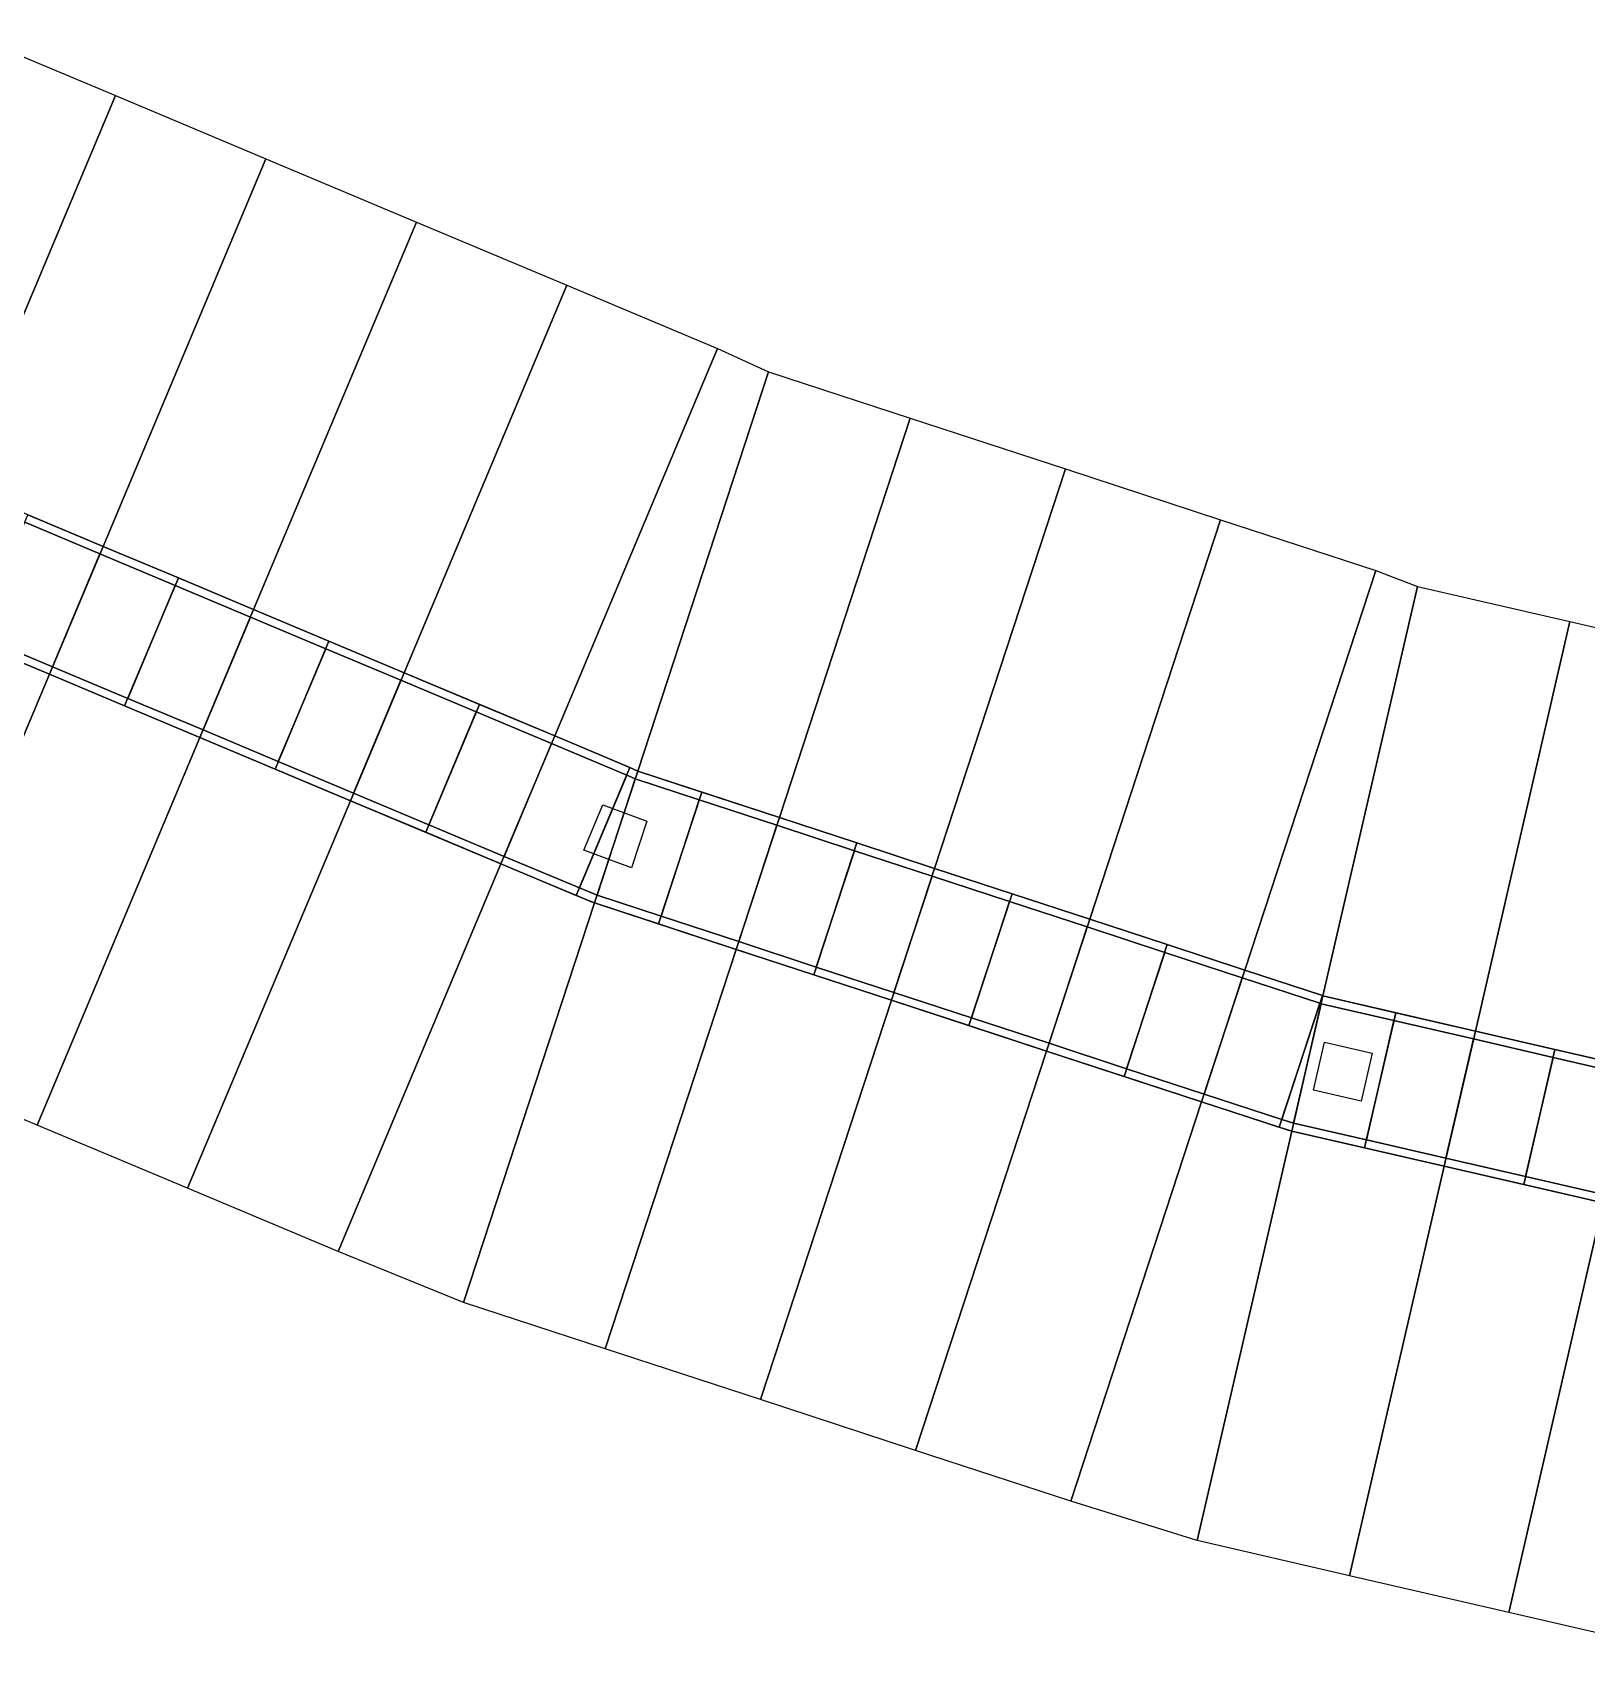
# Model space of a CAD drawing. Extents: x -568 to -418, y 8 to 39.
# Drawn here: x -548.71 to -529.67, y 13.72 to 33.61 of the extents above; entities that cross this region are included whole.
import ezdxf

# ---------------------------------------------------------------- set-up
doc = ezdxf.new("R2010")
doc.units = 0
doc.header["$LTSCALE"] = 0.25
for name, color, linetype in [('3D-AGUA', 140, 'CONTINUOUS'), ('3D-COLECTOR-INTERIOR', 9, 'CONTINUOUS'), ('3D-COLECTOR-LOSA-FONDO', 253, 'CONTINUOUS'), ('3D-COLECTOR-LOSA-SUPERIOR', 254, 'CONTINUOUS'), ('3D-COLECTOR-MUROS', 252, 'CONTINUOUS'), ('3D-LINDERO', 6, 'CONTINUOUS'), ('3D-REGISTROS-TAPAS', 30, 'CONTINUOUS'), ('3D-TERRENO', 8, 'CONTINUOUS')]:
    doc.layers.add(name, color=color, linetype=linetype)

msp = doc.modelspace()

# ---------------------------------------------------------------- linework, layer by layer
at = {"layer": '3D-AGUA'}
for points in [[(-548.46, 25.8384, 258.8012), (-549.382, 26.2257, 258.8), (-548.8011, 27.6086, 258.8), (-547.8791, 27.2214, 258.8012)], [(-547.538, 25.4512, 258.8023), (-548.46, 25.8384, 258.8012), (-547.8791, 27.2214, 258.8012), (-546.9571, 26.8342, 258.8023)], [(-546.616, 25.0639, 258.8035), (-547.538, 25.4512, 258.8023), (-546.9571, 26.8342, 258.8023), (-546.0352, 26.4469, 258.8035)], [(-545.694, 24.6767, 258.8048), (-546.616, 25.0639, 258.8035), (-546.0352, 26.4469, 258.8035), (-545.1132, 26.0597, 258.8048)], [(-544.7721, 24.2895, 258.806), (-545.694, 24.6767, 258.8048), (-545.1132, 26.0597, 258.8048), (-544.1912, 25.6724, 258.806)], [(-543.8501, 23.9022, 258.8073), (-544.7721, 24.2895, 258.806), (-544.1912, 25.6724, 258.806), (-543.2692, 25.2852, 258.8073)], [(-542.9281, 23.515, 258.8086), (-543.8501, 23.9022, 258.8073), (-543.2692, 25.2852, 258.8073), (-542.3472, 24.898, 258.8086)], [(-542.0061, 23.1278, 258.8099), (-542.9281, 23.515, 258.8086), (-542.3472, 24.898, 258.8086), (-541.4253, 24.5107, 258.8099)], [(-541.7891, 23.0393, 258.8102), (-542.0061, 23.1278, 258.8099), (-541.4253, 24.5107, 258.8099), (-541.3221, 24.4647, 258.8102)], [(-541.0038, 22.782, 258.8112), (-541.7891, 23.0393, 258.8102), (-541.3221, 24.4647, 258.8102), (-540.5368, 24.2074, 258.8112)], [(-540.0536, 22.4706, 258.8125), (-541.0038, 22.782, 258.8112), (-540.5368, 24.2074, 258.8112), (-539.5865, 23.896, 258.8125)], [(-539.1033, 22.1592, 258.8139), (-540.0536, 22.4706, 258.8125), (-539.5865, 23.896, 258.8125), (-538.6362, 23.5847, 258.8139)], [(-538.153, 21.8478, 258.8153), (-539.1033, 22.1592, 258.8139), (-538.6362, 23.5847, 258.8139), (-537.6859, 23.2733, 258.8153)], [(-537.2027, 21.5365, 258.8167), (-538.153, 21.8478, 258.8153), (-537.6859, 23.2733, 258.8153), (-536.7356, 22.9619, 258.8167)], [(-536.2524, 21.2251, 258.8182), (-537.2027, 21.5365, 258.8167), (-536.7356, 22.9619, 258.8167), (-535.7854, 22.6505, 258.8182)], [(-535.3021, 20.9137, 258.8197), (-536.2524, 21.2251, 258.8182), (-535.7854, 22.6505, 258.8182), (-534.8351, 22.3391, 258.8197)], [(-534.3519, 20.6023, 258.8211), (-535.3021, 20.9137, 258.8197), (-534.8351, 22.3391, 258.8197), (-533.8848, 22.0278, 258.8211)], [(-533.4016, 20.2909, 258.8227), (-534.3519, 20.6023, 258.8211), (-533.8848, 22.0278, 258.8211), (-532.9345, 21.7164, 258.8227)], [(-533.2573, 20.2468, 258.823), (-533.4016, 20.2909, 258.8227), (-532.9345, 21.7164, 258.8227), (-532.92, 21.7084, 258.823)], [(-532.3643, 20.0408, 258.8242), (-533.2573, 20.2468, 258.823), (-532.92, 21.7084, 258.823), (-532.027, 21.5024, 258.8242)], [(-531.3899, 19.816, 258.8258), (-532.3643, 20.0408, 258.8242), (-532.027, 21.5024, 258.8242), (-531.0526, 21.2776, 258.8258)], [(-530.4155, 19.5911, 258.8274), (-531.3899, 19.816, 258.8258), (-531.0526, 21.2776, 258.8258), (-530.0782, 21.0527, 258.8274)], [(-529.4411, 19.3663, 258.829), (-530.4155, 19.5911, 258.8274), (-530.0782, 21.0527, 258.8274), (-529.1038, 20.8279, 258.829)]]:
    msp.add_3dface(points, dxfattribs=at)
at = {"layer": '3D-COLECTOR-INTERIOR'}
for points in [[(-548.46, 25.8384, 258.3486), (-549.382, 26.2257, 258.3455), (-548.8011, 27.6086, 258.3455), (-547.8791, 27.2214, 258.3486)], [(-548.46, 25.8384, 258.9486), (-549.382, 26.2257, 258.9455), (-548.8011, 27.6086, 258.9455), (-547.8791, 27.2214, 258.9486)], [(-547.8791, 27.2214, 258.3486), (-548.8011, 27.6086, 258.3455), (-548.8011, 27.6086, 258.9455), (-547.8791, 27.2214, 258.9486)], [(-547.538, 25.4512, 258.3516), (-548.46, 25.8384, 258.3486), (-547.8791, 27.2214, 258.3486), (-546.9571, 26.8342, 258.3516)], [(-547.538, 25.4512, 258.9516), (-548.46, 25.8384, 258.9486), (-547.8791, 27.2214, 258.9486), (-546.9571, 26.8342, 258.9516)], [(-546.9571, 26.8342, 258.3516), (-547.8791, 27.2214, 258.3486), (-547.8791, 27.2214, 258.9486), (-546.9571, 26.8342, 258.9516)], [(-546.616, 25.0639, 258.3546), (-547.538, 25.4512, 258.3516), (-546.9571, 26.8342, 258.3516), (-546.0352, 26.4469, 258.3546)], [(-546.616, 25.0639, 258.9546), (-547.538, 25.4512, 258.9516), (-546.9571, 26.8342, 258.9516), (-546.0352, 26.4469, 258.9546)], [(-546.0352, 26.4469, 258.3546), (-546.9571, 26.8342, 258.3516), (-546.9571, 26.8342, 258.9516), (-546.0352, 26.4469, 258.9546)], [(-545.694, 24.6767, 258.3576), (-546.616, 25.0639, 258.3546), (-546.0352, 26.4469, 258.3546), (-545.1132, 26.0597, 258.3576)], [(-545.694, 24.6767, 258.9576), (-546.616, 25.0639, 258.9546), (-546.0352, 26.4469, 258.9546), (-545.1132, 26.0597, 258.9576)], [(-545.1132, 26.0597, 258.3576), (-546.0352, 26.4469, 258.3546), (-546.0352, 26.4469, 258.9546), (-545.1132, 26.0597, 258.9576)], [(-548.46, 25.8384, 258.3486), (-549.382, 26.2257, 258.3455), (-549.382, 26.2257, 258.9455), (-548.46, 25.8384, 258.9486)], [(-544.7721, 24.2895, 258.3606), (-545.694, 24.6767, 258.3576), (-545.1132, 26.0597, 258.3576), (-544.1912, 25.6724, 258.3606)], [(-544.7721, 24.2895, 258.9606), (-545.694, 24.6767, 258.9576), (-545.1132, 26.0597, 258.9576), (-544.1912, 25.6724, 258.9606)], [(-544.1912, 25.6724, 258.3606), (-545.1132, 26.0597, 258.3576), (-545.1132, 26.0597, 258.9576), (-544.1912, 25.6724, 258.9606)], [(-547.538, 25.4512, 258.3516), (-548.46, 25.8384, 258.3486), (-548.46, 25.8384, 258.9486), (-547.538, 25.4512, 258.9516)], [(-543.8501, 23.9022, 258.3637), (-544.7721, 24.2895, 258.3606), (-544.1912, 25.6724, 258.3606), (-543.2692, 25.2852, 258.3637)], [(-543.8501, 23.9022, 258.9637), (-544.7721, 24.2895, 258.9606), (-544.1912, 25.6724, 258.9606), (-543.2692, 25.2852, 258.9637)], [(-543.2692, 25.2852, 258.3637), (-544.1912, 25.6724, 258.3606), (-544.1912, 25.6724, 258.9606), (-543.2692, 25.2852, 258.9637)], [(-546.616, 25.0639, 258.3546), (-547.538, 25.4512, 258.3516), (-547.538, 25.4512, 258.9516), (-546.616, 25.0639, 258.9546)], [(-542.9281, 23.515, 258.3667), (-543.8501, 23.9022, 258.3637), (-543.2692, 25.2852, 258.3637), (-542.3472, 24.898, 258.3667)], [(-542.9281, 23.515, 258.9667), (-543.8501, 23.9022, 258.9637), (-543.2692, 25.2852, 258.9637), (-542.3472, 24.898, 258.9667)], [(-542.3472, 24.898, 258.3667), (-543.2692, 25.2852, 258.3637), (-543.2692, 25.2852, 258.9637), (-542.3472, 24.898, 258.9667)], [(-545.694, 24.6767, 258.3576), (-546.616, 25.0639, 258.3546), (-546.616, 25.0639, 258.9546), (-545.694, 24.6767, 258.9576)], [(-542.0061, 23.1278, 258.3697), (-542.9281, 23.515, 258.3667), (-542.3472, 24.898, 258.3667), (-541.4253, 24.5107, 258.3697)], [(-542.0061, 23.1278, 258.9697), (-542.9281, 23.515, 258.9667), (-542.3472, 24.898, 258.9667), (-541.4253, 24.5107, 258.9697)], [(-541.4253, 24.5107, 258.3697), (-542.3472, 24.898, 258.3667), (-542.3472, 24.898, 258.9667), (-541.4253, 24.5107, 258.9697)], [(-544.7721, 24.2895, 258.3606), (-545.694, 24.6767, 258.3576), (-545.694, 24.6767, 258.9576), (-544.7721, 24.2895, 258.9606)], [(-541.7891, 23.0393, 258.3702), (-542.0061, 23.1278, 258.3697), (-541.4253, 24.5107, 258.3697), (-541.3221, 24.4647, 258.3702)], [(-541.7891, 23.0393, 258.9702), (-542.0061, 23.1278, 258.9697), (-541.4253, 24.5107, 258.9697), (-541.3221, 24.4647, 258.9702)], [(-541.0038, 22.782, 258.3727), (-541.7891, 23.0393, 258.3702), (-541.3221, 24.4647, 258.3702), (-540.5368, 24.2074, 258.3727)], [(-541.0038, 22.782, 258.9727), (-541.7891, 23.0393, 258.9702), (-541.3221, 24.4647, 258.9702), (-540.5368, 24.2074, 258.9727)], [(-541.3221, 24.4647, 258.3702), (-541.4253, 24.5107, 258.3697), (-541.4253, 24.5107, 258.9697), (-541.3221, 24.4647, 258.9702)], [(-540.5368, 24.2074, 258.3727), (-541.3221, 24.4647, 258.3702), (-541.3221, 24.4647, 258.9702), (-540.5368, 24.2074, 258.9727)], [(-543.8501, 23.9022, 258.3637), (-544.7721, 24.2895, 258.3606), (-544.7721, 24.2895, 258.9606), (-543.8501, 23.9022, 258.9637)], [(-540.0536, 22.4706, 258.3757), (-541.0038, 22.782, 258.3727), (-540.5368, 24.2074, 258.3727), (-539.5865, 23.896, 258.3757)], [(-540.0536, 22.4706, 258.9757), (-541.0038, 22.782, 258.9727), (-540.5368, 24.2074, 258.9727), (-539.5865, 23.896, 258.9757)], [(-539.5865, 23.896, 258.3757), (-540.5368, 24.2074, 258.3727), (-540.5368, 24.2074, 258.9727), (-539.5865, 23.896, 258.9757)], [(-542.9281, 23.515, 258.3667), (-543.8501, 23.9022, 258.3637), (-543.8501, 23.9022, 258.9637), (-542.9281, 23.515, 258.9667)], [(-539.1033, 22.1592, 258.3788), (-540.0536, 22.4706, 258.3757), (-539.5865, 23.896, 258.3757), (-538.6362, 23.5847, 258.3788)], [(-539.1033, 22.1592, 258.9788), (-540.0536, 22.4706, 258.9757), (-539.5865, 23.896, 258.9757), (-538.6362, 23.5847, 258.9788)], [(-538.6362, 23.5847, 258.3788), (-539.5865, 23.896, 258.3757), (-539.5865, 23.896, 258.9757), (-538.6362, 23.5847, 258.9788)], [(-542.0061, 23.1278, 258.3697), (-542.9281, 23.515, 258.3667), (-542.9281, 23.515, 258.9667), (-542.0061, 23.1278, 258.9697)], [(-538.153, 21.8478, 258.3818), (-539.1033, 22.1592, 258.3788), (-538.6362, 23.5847, 258.3788), (-537.6859, 23.2733, 258.3818)], [(-538.153, 21.8478, 258.9818), (-539.1033, 22.1592, 258.9788), (-538.6362, 23.5847, 258.9788), (-537.6859, 23.2733, 258.9818)], [(-537.6859, 23.2733, 258.3818), (-538.6362, 23.5847, 258.3788), (-538.6362, 23.5847, 258.9788), (-537.6859, 23.2733, 258.9818)], [(-537.2027, 21.5365, 258.3848), (-538.153, 21.8478, 258.3818), (-537.6859, 23.2733, 258.3818), (-536.7356, 22.9619, 258.3848)], [(-537.2027, 21.5365, 258.9848), (-538.153, 21.8478, 258.9818), (-537.6859, 23.2733, 258.9818), (-536.7356, 22.9619, 258.9848)], [(-536.7356, 22.9619, 258.3848), (-537.6859, 23.2733, 258.3818), (-537.6859, 23.2733, 258.9818), (-536.7356, 22.9619, 258.9848)], [(-541.7891, 23.0393, 258.3702), (-542.0061, 23.1278, 258.3697), (-542.0061, 23.1278, 258.9697), (-541.7891, 23.0393, 258.9702)], [(-541.0038, 22.782, 258.3727), (-541.7891, 23.0393, 258.3702), (-541.7891, 23.0393, 258.9702), (-541.0038, 22.782, 258.9727)], [(-536.2524, 21.2251, 258.3878), (-537.2027, 21.5365, 258.3848), (-536.7356, 22.9619, 258.3848), (-535.7854, 22.6505, 258.3878)], [(-536.2524, 21.2251, 258.9878), (-537.2027, 21.5365, 258.9848), (-536.7356, 22.9619, 258.9848), (-535.7854, 22.6505, 258.9878)], [(-535.7854, 22.6505, 258.3878), (-536.7356, 22.9619, 258.3848), (-536.7356, 22.9619, 258.9848), (-535.7854, 22.6505, 258.9878)], [(-540.0536, 22.4706, 258.3757), (-541.0038, 22.782, 258.3727), (-541.0038, 22.782, 258.9727), (-540.0536, 22.4706, 258.9757)], [(-535.3021, 20.9137, 258.3908), (-536.2524, 21.2251, 258.3878), (-535.7854, 22.6505, 258.3878), (-534.8351, 22.3391, 258.3908)], [(-535.3021, 20.9137, 258.9908), (-536.2524, 21.2251, 258.9878), (-535.7854, 22.6505, 258.9878), (-534.8351, 22.3391, 258.9908)], [(-534.8351, 22.3391, 258.3908), (-535.7854, 22.6505, 258.3878), (-535.7854, 22.6505, 258.9878), (-534.8351, 22.3391, 258.9908)], [(-539.1033, 22.1592, 258.3788), (-540.0536, 22.4706, 258.3757), (-540.0536, 22.4706, 258.9757), (-539.1033, 22.1592, 258.9788)], [(-534.3519, 20.6023, 258.3939), (-535.3021, 20.9137, 258.3908), (-534.8351, 22.3391, 258.3908), (-533.8848, 22.0278, 258.3939)], [(-534.3519, 20.6023, 258.9939), (-535.3021, 20.9137, 258.9908), (-534.8351, 22.3391, 258.9908), (-533.8848, 22.0278, 258.9939)], [(-533.8848, 22.0278, 258.3939), (-534.8351, 22.3391, 258.3908), (-534.8351, 22.3391, 258.9908), (-533.8848, 22.0278, 258.9939)], [(-538.153, 21.8478, 258.3818), (-539.1033, 22.1592, 258.3788), (-539.1033, 22.1592, 258.9788), (-538.153, 21.8478, 258.9818)], [(-533.4016, 20.2909, 258.3969), (-534.3519, 20.6023, 258.3939), (-533.8848, 22.0278, 258.3939), (-532.9345, 21.7164, 258.3969)], [(-533.4016, 20.2909, 258.9969), (-534.3519, 20.6023, 258.9939), (-533.8848, 22.0278, 258.9939), (-532.9345, 21.7164, 258.9969)], [(-532.9345, 21.7164, 258.3969), (-533.8848, 22.0278, 258.3939), (-533.8848, 22.0278, 258.9939), (-532.9345, 21.7164, 258.9969)], [(-537.2027, 21.5365, 258.3848), (-538.153, 21.8478, 258.3818), (-538.153, 21.8478, 258.9818), (-537.2027, 21.5365, 258.9848)], [(-533.2573, 20.2468, 258.3971), (-533.4016, 20.2909, 258.3969), (-532.9345, 21.7164, 258.3969), (-532.92, 21.7084, 258.3971)], [(-533.2573, 20.2468, 258.9971), (-533.4016, 20.2909, 258.9969), (-532.9345, 21.7164, 258.9969), (-532.92, 21.7084, 258.9971)], [(-532.3643, 20.0408, 258.3999), (-533.2573, 20.2468, 258.3971), (-532.92, 21.7084, 258.3971), (-532.027, 21.5024, 258.3999)], [(-532.3643, 20.0408, 258.9999), (-533.2573, 20.2468, 258.9971), (-532.92, 21.7084, 258.9971), (-532.027, 21.5024, 258.9999)], [(-532.92, 21.7084, 258.3971), (-532.9345, 21.7164, 258.3969), (-532.9345, 21.7164, 258.9969), (-532.92, 21.7084, 258.9971)], [(-532.027, 21.5024, 258.3999), (-532.92, 21.7084, 258.3971), (-532.92, 21.7084, 258.9971), (-532.027, 21.5024, 258.9999)], [(-536.2524, 21.2251, 258.3878), (-537.2027, 21.5365, 258.3848), (-537.2027, 21.5365, 258.9848), (-536.2524, 21.2251, 258.9878)], [(-531.3899, 19.816, 258.4029), (-532.3643, 20.0408, 258.3999), (-532.027, 21.5024, 258.3999), (-531.0526, 21.2776, 258.4029)], [(-531.3899, 19.816, 259.0029), (-532.3643, 20.0408, 258.9999), (-532.027, 21.5024, 258.9999), (-531.0526, 21.2776, 259.0029)], [(-531.0526, 21.2776, 258.4029), (-532.027, 21.5024, 258.3999), (-532.027, 21.5024, 258.9999), (-531.0526, 21.2776, 259.0029)], [(-535.3021, 20.9137, 258.3908), (-536.2524, 21.2251, 258.3878), (-536.2524, 21.2251, 258.9878), (-535.3021, 20.9137, 258.9908)], [(-530.4155, 19.5911, 258.4059), (-531.3899, 19.816, 258.4029), (-531.0526, 21.2776, 258.4029), (-530.0782, 21.0527, 258.4059)], [(-530.4155, 19.5911, 259.0059), (-531.3899, 19.816, 259.0029), (-531.0526, 21.2776, 259.0029), (-530.0782, 21.0527, 259.0059)], [(-530.0782, 21.0527, 258.4059), (-531.0526, 21.2776, 258.4029), (-531.0526, 21.2776, 259.0029), (-530.0782, 21.0527, 259.0059)], [(-534.3519, 20.6023, 258.3939), (-535.3021, 20.9137, 258.3908), (-535.3021, 20.9137, 258.9908), (-534.3519, 20.6023, 258.9939)], [(-529.4411, 19.3663, 258.409), (-530.4155, 19.5911, 258.4059), (-530.0782, 21.0527, 258.4059), (-529.1038, 20.8279, 258.409)], [(-529.4411, 19.3663, 259.009), (-530.4155, 19.5911, 259.0059), (-530.0782, 21.0527, 259.0059), (-529.1038, 20.8279, 259.009)], [(-529.1038, 20.8279, 258.409), (-530.0782, 21.0527, 258.4059), (-530.0782, 21.0527, 259.0059), (-529.1038, 20.8279, 259.009)], [(-533.4016, 20.2909, 258.3969), (-534.3519, 20.6023, 258.3939), (-534.3519, 20.6023, 258.9939), (-533.4016, 20.2909, 258.9969)], [(-533.2573, 20.2468, 258.3971), (-533.4016, 20.2909, 258.3969), (-533.4016, 20.2909, 258.9969), (-533.2573, 20.2468, 258.9971)], [(-532.3643, 20.0408, 258.3999), (-533.2573, 20.2468, 258.3971), (-533.2573, 20.2468, 258.9971), (-532.3643, 20.0408, 258.9999)], [(-531.3899, 19.816, 258.4029), (-532.3643, 20.0408, 258.3999), (-532.3643, 20.0408, 258.9999), (-531.3899, 19.816, 259.0029)], [(-530.4155, 19.5911, 258.4059), (-531.3899, 19.816, 258.4029), (-531.3899, 19.816, 259.0029), (-530.4155, 19.5911, 259.0059)], [(-529.4411, 19.3663, 258.409), (-530.4155, 19.5911, 258.4059), (-530.4155, 19.5911, 259.0059), (-529.4411, 19.3663, 259.009)]]:
    msp.add_3dface(points, dxfattribs=at)
at = {"layer": '3D-COLECTOR-LOSA-FONDO'}
for points in [[(-548.4987, 25.7462, 258.1986), (-549.4207, 26.1335, 258.1955), (-548.7624, 27.7008, 258.1955), (-547.8404, 27.3136, 258.1986)], [(-547.5767, 25.359, 258.2016), (-548.4987, 25.7462, 258.1986), (-547.8404, 27.3136, 258.1986), (-546.9184, 26.9264, 258.2016)], [(-546.6547, 24.9718, 258.2046), (-547.5767, 25.359, 258.2016), (-546.9184, 26.9264, 258.2016), (-545.9964, 26.5391, 258.2046)], [(-545.7328, 24.5845, 258.2076), (-546.6547, 24.9718, 258.2046), (-545.9964, 26.5391, 258.2046), (-545.0745, 26.1519, 258.2076)], [(-544.8108, 24.1973, 258.2106), (-545.7328, 24.5845, 258.2076), (-545.0745, 26.1519, 258.2076), (-544.1525, 25.7646, 258.2106)], [(-543.8888, 23.81, 258.2137), (-544.8108, 24.1973, 258.2106), (-544.1525, 25.7646, 258.2106), (-543.2305, 25.3774, 258.2137)], [(-542.9668, 23.4228, 258.2167), (-543.8888, 23.81, 258.2137), (-543.2305, 25.3774, 258.2137), (-542.3085, 24.9902, 258.2167)], [(-542.0448, 23.0356, 258.2197), (-542.9668, 23.4228, 258.2167), (-542.3085, 24.9902, 258.2167), (-541.3865, 24.6029, 258.2197)], [(-541.8203, 22.9443, 258.2202), (-542.0448, 23.0356, 258.2197), (-541.3865, 24.6029, 258.2197), (-541.2909, 24.5598, 258.2202)], [(-541.035, 22.687, 258.2227), (-541.8203, 22.9443, 258.2202), (-541.2909, 24.5598, 258.2202), (-540.5056, 24.3024, 258.2227)], [(-540.0847, 22.3756, 258.2257), (-541.035, 22.687, 258.2227), (-540.5056, 24.3024, 258.2227), (-539.5554, 23.9911, 258.2257)], [(-539.1344, 22.0642, 258.2288), (-540.0847, 22.3756, 258.2257), (-539.5554, 23.9911, 258.2257), (-538.6051, 23.6797, 258.2288)], [(-538.1841, 21.7528, 258.2318), (-539.1344, 22.0642, 258.2288), (-538.6051, 23.6797, 258.2288), (-537.6548, 23.3683, 258.2318)], [(-537.2338, 21.4414, 258.2348), (-538.1841, 21.7528, 258.2318), (-537.6548, 23.3683, 258.2318), (-536.7045, 23.0569, 258.2348)], [(-536.2836, 21.1301, 258.2378), (-537.2338, 21.4414, 258.2348), (-536.7045, 23.0569, 258.2348), (-535.7542, 22.7455, 258.2378)], [(-535.3333, 20.8187, 258.2408), (-536.2836, 21.1301, 258.2378), (-535.7542, 22.7455, 258.2378), (-534.8039, 22.4342, 258.2408)], [(-534.383, 20.5073, 258.2439), (-535.3333, 20.8187, 258.2408), (-534.8039, 22.4342, 258.2408), (-533.8536, 22.1228, 258.2439)], [(-533.4327, 20.1959, 258.2469), (-534.383, 20.5073, 258.2439), (-533.8536, 22.1228, 258.2439), (-532.9034, 21.8114, 258.2469)], [(-533.2798, 20.1494, 258.2471), (-533.4327, 20.1959, 258.2469), (-532.9034, 21.8114, 258.2469), (-532.8975, 21.8059, 258.2471)], [(-532.3868, 19.9434, 258.2499), (-533.2798, 20.1494, 258.2471), (-532.8975, 21.8059, 258.2471), (-532.0045, 21.5998, 258.2499)], [(-531.4124, 19.7185, 258.2529), (-532.3868, 19.9434, 258.2499), (-532.0045, 21.5998, 258.2499), (-531.0301, 21.375, 258.2529)], [(-530.438, 19.4937, 258.2559), (-531.4124, 19.7185, 258.2529), (-531.0301, 21.375, 258.2529), (-530.0557, 21.1502, 258.2559)], [(-529.4636, 19.2689, 258.259), (-530.438, 19.4937, 258.2559), (-530.0557, 21.1502, 258.2559), (-529.0813, 20.9253, 258.259)]]:
    msp.add_3dface(points, dxfattribs=at)
at = {"layer": '3D-COLECTOR-LOSA-SUPERIOR'}
for points in [[(-548.4987, 25.7462, 259.0486), (-549.4207, 26.1335, 259.0455), (-548.7624, 27.7008, 259.0455), (-547.8404, 27.3136, 259.0486)], [(-547.5767, 25.359, 259.0516), (-548.4987, 25.7462, 259.0486), (-547.8404, 27.3136, 259.0486), (-546.9184, 26.9264, 259.0516)], [(-546.6547, 24.9718, 259.0546), (-547.5767, 25.359, 259.0516), (-546.9184, 26.9264, 259.0516), (-545.9964, 26.5391, 259.0546)], [(-545.7328, 24.5845, 259.0576), (-546.6547, 24.9718, 259.0546), (-545.9964, 26.5391, 259.0546), (-545.0745, 26.1519, 259.0576)], [(-544.8108, 24.1973, 259.0606), (-545.7328, 24.5845, 259.0576), (-545.0745, 26.1519, 259.0576), (-544.1525, 25.7646, 259.0606)], [(-543.8888, 23.81, 259.0637), (-544.8108, 24.1973, 259.0606), (-544.1525, 25.7646, 259.0606), (-543.2305, 25.3774, 259.0637)], [(-542.9668, 23.4228, 259.0667), (-543.8888, 23.81, 259.0637), (-543.2305, 25.3774, 259.0637), (-542.3085, 24.9902, 259.0667)], [(-542.0448, 23.0356, 259.0697), (-542.9668, 23.4228, 259.0667), (-542.3085, 24.9902, 259.0667), (-541.3865, 24.6029, 259.0697)], [(-541.8203, 22.9443, 259.0702), (-542.0448, 23.0356, 259.0697), (-541.3865, 24.6029, 259.0697), (-541.2909, 24.5598, 259.0702)], [(-541.035, 22.687, 259.0727), (-541.8203, 22.9443, 259.0702), (-541.2909, 24.5598, 259.0702), (-540.5056, 24.3024, 259.0727)], [(-540.0847, 22.3756, 259.0757), (-541.035, 22.687, 259.0727), (-540.5056, 24.3024, 259.0727), (-539.5554, 23.9911, 259.0757)], [(-539.1344, 22.0642, 259.0788), (-540.0847, 22.3756, 259.0757), (-539.5554, 23.9911, 259.0757), (-538.6051, 23.6797, 259.0788)], [(-538.1841, 21.7528, 259.0818), (-539.1344, 22.0642, 259.0788), (-538.6051, 23.6797, 259.0788), (-537.6548, 23.3683, 259.0818)], [(-537.2338, 21.4414, 259.0848), (-538.1841, 21.7528, 259.0818), (-537.6548, 23.3683, 259.0818), (-536.7045, 23.0569, 259.0848)], [(-536.2836, 21.1301, 259.0878), (-537.2338, 21.4414, 259.0848), (-536.7045, 23.0569, 259.0848), (-535.7542, 22.7455, 259.0878)], [(-535.3333, 20.8187, 259.0908), (-536.2836, 21.1301, 259.0878), (-535.7542, 22.7455, 259.0878), (-534.8039, 22.4342, 259.0908)], [(-534.383, 20.5073, 259.0939), (-535.3333, 20.8187, 259.0908), (-534.8039, 22.4342, 259.0908), (-533.8536, 22.1228, 259.0939)], [(-533.4327, 20.1959, 259.0969), (-534.383, 20.5073, 259.0939), (-533.8536, 22.1228, 259.0939), (-532.9034, 21.8114, 259.0969)], [(-533.2798, 20.1494, 259.0971), (-533.4327, 20.1959, 259.0969), (-532.9034, 21.8114, 259.0969), (-532.8975, 21.8059, 259.0971)], [(-532.3868, 19.9434, 259.0999), (-533.2798, 20.1494, 259.0971), (-532.8975, 21.8059, 259.0971), (-532.0045, 21.5998, 259.0999)], [(-531.4124, 19.7185, 259.1029), (-532.3868, 19.9434, 259.0999), (-532.0045, 21.5998, 259.0999), (-531.0301, 21.375, 259.1029)], [(-530.438, 19.4937, 259.1059), (-531.4124, 19.7185, 259.1029), (-531.0301, 21.375, 259.1029), (-530.0557, 21.1502, 259.1059)], [(-529.4636, 19.2689, 259.109), (-530.438, 19.4937, 259.1059), (-530.0557, 21.1502, 259.1059), (-529.0813, 20.9253, 259.109)]]:
    msp.add_3dface(points, dxfattribs=at)
at = {"layer": '3D-COLECTOR-MUROS'}
for points in [[(-547.8404, 27.3136, 258.1986), (-548.7624, 27.7008, 258.1955), (-548.7624, 27.7008, 259.0455), (-547.8404, 27.3136, 259.0486)], [(-546.9184, 26.9264, 258.2016), (-547.8404, 27.3136, 258.1986), (-547.8404, 27.3136, 259.0486), (-546.9184, 26.9264, 259.0516)], [(-545.9964, 26.5391, 258.2046), (-546.9184, 26.9264, 258.2016), (-546.9184, 26.9264, 259.0516), (-545.9964, 26.5391, 259.0546)], [(-545.0745, 26.1519, 258.2076), (-545.9964, 26.5391, 258.2046), (-545.9964, 26.5391, 259.0546), (-545.0745, 26.1519, 259.0576)], [(-548.4987, 25.7462, 258.1986), (-549.4207, 26.1335, 258.1955), (-549.4207, 26.1335, 259.0455), (-548.4987, 25.7462, 259.0486)], [(-544.1525, 25.7646, 258.2106), (-545.0745, 26.1519, 258.2076), (-545.0745, 26.1519, 259.0576), (-544.1525, 25.7646, 259.0606)], [(-547.5767, 25.359, 258.2016), (-548.4987, 25.7462, 258.1986), (-548.4987, 25.7462, 259.0486), (-547.5767, 25.359, 259.0516)], [(-543.2305, 25.3774, 258.2137), (-544.1525, 25.7646, 258.2106), (-544.1525, 25.7646, 259.0606), (-543.2305, 25.3774, 259.0637)], [(-546.6547, 24.9718, 258.2046), (-547.5767, 25.359, 258.2016), (-547.5767, 25.359, 259.0516), (-546.6547, 24.9718, 259.0546)], [(-542.3085, 24.9902, 258.2167), (-543.2305, 25.3774, 258.2137), (-543.2305, 25.3774, 259.0637), (-542.3085, 24.9902, 259.0667)], [(-545.7328, 24.5845, 258.2076), (-546.6547, 24.9718, 258.2046), (-546.6547, 24.9718, 259.0546), (-545.7328, 24.5845, 259.0576)], [(-541.3865, 24.6029, 258.2197), (-542.3085, 24.9902, 258.2167), (-542.3085, 24.9902, 259.0667), (-541.3865, 24.6029, 259.0697)], [(-544.8108, 24.1973, 258.2106), (-545.7328, 24.5845, 258.2076), (-545.7328, 24.5845, 259.0576), (-544.8108, 24.1973, 259.0606)], [(-541.2909, 24.5598, 258.2202), (-541.3865, 24.6029, 258.2197), (-541.3865, 24.6029, 259.0697), (-541.2909, 24.5598, 259.0702)], [(-540.5056, 24.3024, 258.2227), (-541.2909, 24.5598, 258.2202), (-541.2909, 24.5598, 259.0702), (-540.5056, 24.3024, 259.0727)], [(-539.5554, 23.9911, 258.2257), (-540.5056, 24.3024, 258.2227), (-540.5056, 24.3024, 259.0727), (-539.5554, 23.9911, 259.0757)], [(-543.8888, 23.81, 258.2137), (-544.8108, 24.1973, 258.2106), (-544.8108, 24.1973, 259.0606), (-543.8888, 23.81, 259.0637)], [(-538.6051, 23.6797, 258.2288), (-539.5554, 23.9911, 258.2257), (-539.5554, 23.9911, 259.0757), (-538.6051, 23.6797, 259.0788)], [(-542.9668, 23.4228, 258.2167), (-543.8888, 23.81, 258.2137), (-543.8888, 23.81, 259.0637), (-542.9668, 23.4228, 259.0667)], [(-537.6548, 23.3683, 258.2318), (-538.6051, 23.6797, 258.2288), (-538.6051, 23.6797, 259.0788), (-537.6548, 23.3683, 259.0818)], [(-542.0448, 23.0356, 258.2197), (-542.9668, 23.4228, 258.2167), (-542.9668, 23.4228, 259.0667), (-542.0448, 23.0356, 259.0697)], [(-536.7045, 23.0569, 258.2348), (-537.6548, 23.3683, 258.2318), (-537.6548, 23.3683, 259.0818), (-536.7045, 23.0569, 259.0848)], [(-541.8203, 22.9443, 258.2202), (-542.0448, 23.0356, 258.2197), (-542.0448, 23.0356, 259.0697), (-541.8203, 22.9443, 259.0702)], [(-541.035, 22.687, 258.2227), (-541.8203, 22.9443, 258.2202), (-541.8203, 22.9443, 259.0702), (-541.035, 22.687, 259.0727)], [(-535.7542, 22.7455, 258.2378), (-536.7045, 23.0569, 258.2348), (-536.7045, 23.0569, 259.0848), (-535.7542, 22.7455, 259.0878)], [(-540.0847, 22.3756, 258.2257), (-541.035, 22.687, 258.2227), (-541.035, 22.687, 259.0727), (-540.0847, 22.3756, 259.0757)], [(-534.8039, 22.4342, 258.2408), (-535.7542, 22.7455, 258.2378), (-535.7542, 22.7455, 259.0878), (-534.8039, 22.4342, 259.0908)], [(-539.1344, 22.0642, 258.2288), (-540.0847, 22.3756, 258.2257), (-540.0847, 22.3756, 259.0757), (-539.1344, 22.0642, 259.0788)], [(-533.8536, 22.1228, 258.2439), (-534.8039, 22.4342, 258.2408), (-534.8039, 22.4342, 259.0908), (-533.8536, 22.1228, 259.0939)], [(-532.9034, 21.8114, 258.2469), (-533.8536, 22.1228, 258.2439), (-533.8536, 22.1228, 259.0939), (-532.9034, 21.8114, 259.0969)], [(-538.1841, 21.7528, 258.2318), (-539.1344, 22.0642, 258.2288), (-539.1344, 22.0642, 259.0788), (-538.1841, 21.7528, 259.0818)], [(-537.2338, 21.4414, 258.2348), (-538.1841, 21.7528, 258.2318), (-538.1841, 21.7528, 259.0818), (-537.2338, 21.4414, 259.0848)], [(-532.8975, 21.8059, 258.2471), (-532.9034, 21.8114, 258.2469), (-532.9034, 21.8114, 259.0969), (-532.8975, 21.8059, 259.0971)], [(-532.0045, 21.5998, 258.2499), (-532.8975, 21.8059, 258.2471), (-532.8975, 21.8059, 259.0971), (-532.0045, 21.5998, 259.0999)], [(-531.0301, 21.375, 258.2529), (-532.0045, 21.5998, 258.2499), (-532.0045, 21.5998, 259.0999), (-531.0301, 21.375, 259.1029)], [(-536.2836, 21.1301, 258.2378), (-537.2338, 21.4414, 258.2348), (-537.2338, 21.4414, 259.0848), (-536.2836, 21.1301, 259.0878)], [(-530.0557, 21.1502, 258.2559), (-531.0301, 21.375, 258.2529), (-531.0301, 21.375, 259.1029), (-530.0557, 21.1502, 259.1059)], [(-535.3333, 20.8187, 258.2408), (-536.2836, 21.1301, 258.2378), (-536.2836, 21.1301, 259.0878), (-535.3333, 20.8187, 259.0908)], [(-529.0813, 20.9253, 258.259), (-530.0557, 21.1502, 258.2559), (-530.0557, 21.1502, 259.1059), (-529.0813, 20.9253, 259.109)], [(-534.383, 20.5073, 258.2439), (-535.3333, 20.8187, 258.2408), (-535.3333, 20.8187, 259.0908), (-534.383, 20.5073, 259.0939)], [(-533.4327, 20.1959, 258.2469), (-534.383, 20.5073, 258.2439), (-534.383, 20.5073, 259.0939), (-533.4327, 20.1959, 259.0969)], [(-533.2798, 20.1494, 258.2471), (-533.4327, 20.1959, 258.2469), (-533.4327, 20.1959, 259.0969), (-533.2798, 20.1494, 259.0971)], [(-532.3868, 19.9434, 258.2499), (-533.2798, 20.1494, 258.2471), (-533.2798, 20.1494, 259.0971), (-532.3868, 19.9434, 259.0999)], [(-531.4124, 19.7185, 258.2529), (-532.3868, 19.9434, 258.2499), (-532.3868, 19.9434, 259.0999), (-531.4124, 19.7185, 259.1029)], [(-530.438, 19.4937, 258.2559), (-531.4124, 19.7185, 258.2529), (-531.4124, 19.7185, 259.1029), (-530.438, 19.4937, 259.1059)], [(-529.4636, 19.2689, 258.259), (-530.438, 19.4937, 258.2559), (-530.438, 19.4937, 259.1059), (-529.4636, 19.2689, 259.109)]]:
    msp.add_3dface(points, dxfattribs=at)
at = {"layer": '3D-LINDERO'}
for p, q in [((-541.853, 22.955, 259.27), (-555.96, 28.88, 259.27)), ((-533.317, 20.158, 259.27), (-541.853, 22.955, 259.27)), ((-505.428, 13.723, 259.27), (-533.317, 20.158, 259.27))]:
    msp.add_line(p, q, dxfattribs=at)
at = {"layer": '3D-REGISTROS-TAPAS'}
for points in [[(-541.3674, 23.3746, 259.0752), (-541.9517, 23.593, 259.0752), (-541.7194, 24.1462, 259.0752), (-541.1805, 23.9448, 259.0752)], [(-532.4287, 20.5175, 259.1035), (-533.0134, 20.6524, 259.1035), (-532.8785, 21.237, 259.1035), (-532.2938, 21.1021, 259.1035)]]:
    msp.add_3dface(points, dxfattribs=at)
at = {"layer": '3D-TERRENO'}
for points in [[(-549.6844, 28.0881, 258.632), (-551.5283, 28.8625, 258.6656), (-549.5341, 33.6107, 258.5112), (-547.6901, 32.8363, 258.5873)], [(-547.8404, 27.3136, 258.5587), (-549.6844, 28.0881, 258.632), (-547.6901, 32.8363, 258.5873), (-545.8461, 32.0618, 258.6457)], [(-545.9964, 26.5391, 258.5201), (-547.8404, 27.3136, 258.5587), (-545.8461, 32.0618, 258.6457), (-544.0022, 31.2873, 258.4405)], [(-544.1525, 25.7646, 258.526), (-545.9964, 26.5391, 258.5201), (-544.0022, 31.2873, 258.4405), (-542.1582, 30.5128, 258.405)], [(-542.3085, 24.9902, 258.6668), (-544.1525, 25.7646, 258.526), (-542.1582, 30.5128, 258.405), (-540.3142, 29.7384, 258.5982)], [(-541.2909, 24.5598, 258.8884), (-542.3085, 24.9902, 258.6668), (-540.3142, 29.7384, 258.5982), (-539.6873, 29.4537, 258.6594)], [(-539.5554, 23.9911, 259.0014), (-541.2909, 24.5598, 258.8884), (-539.6873, 29.4537, 258.6594), (-537.9517, 28.885, 258.8881)], [(-537.6548, 23.3683, 258.962), (-539.5554, 23.9911, 259.0014), (-537.9517, 28.885, 258.8881), (-536.0512, 28.2623, 259.114)], [(-535.7542, 22.7455, 258.9712), (-537.6548, 23.3683, 258.962), (-536.0512, 28.2623, 259.114), (-534.1506, 27.6395, 259.0831)], [(-533.8536, 22.1228, 258.9711), (-535.7542, 22.7455, 258.9712), (-534.1506, 27.6395, 259.0831), (-532.25, 27.0167, 259.0611)], [(-532.8975, 21.8059, 258.9691), (-533.8536, 22.1228, 258.9711), (-532.25, 27.0167, 259.0611), (-531.7397, 26.824, 259.0622)], [(-531.0301, 21.375, 258.9598), (-532.8975, 21.8059, 258.9691), (-531.7397, 26.824, 259.0622), (-529.8723, 26.3932, 259.0513)], [(-550.493, 20.998, 258.5925), (-552.3369, 21.7725, 258.5927), (-550.3427, 26.5207, 258.6604), (-548.4987, 25.7462, 258.5546)], [(-529.0813, 20.9253, 258.9296), (-531.0301, 21.375, 258.9598), (-529.8723, 26.3932, 259.0513), (-527.9235, 25.9435, 259.0103)], [(-548.649, 20.2235, 258.5539), (-550.493, 20.998, 258.5925), (-548.4987, 25.7462, 258.5546), (-546.6547, 24.9718, 258.5308)], [(-546.805, 19.4491, 258.5028), (-548.649, 20.2235, 258.5539), (-546.6547, 24.9718, 258.5308), (-544.8108, 24.1973, 258.6094)], [(-544.9611, 18.6746, 258.485), (-546.805, 19.4491, 258.5028), (-544.8108, 24.1973, 258.6094), (-542.9668, 23.4228, 258.7405)], [(-543.4239, 18.0503, 258.4923), (-544.9611, 18.6746, 258.485), (-542.9668, 23.4228, 258.7405), (-541.8203, 22.9443, 258.8736)], [(-541.6883, 17.4816, 258.5257), (-543.4239, 18.0503, 258.4923), (-541.8203, 22.9443, 258.8736), (-540.0847, 22.3756, 258.9801)], [(-539.7877, 16.8588, 258.5379), (-541.6883, 17.4816, 258.5257), (-540.0847, 22.3756, 258.9801), (-538.1841, 21.7528, 258.8951)], [(-537.8872, 16.2361, 258.5466), (-539.7877, 16.8588, 258.5379), (-538.1841, 21.7528, 258.8951), (-536.2836, 21.1301, 258.8978)], [(-535.9866, 15.6133, 258.5702), (-537.8872, 16.2361, 258.5466), (-536.2836, 21.1301, 258.8978), (-534.383, 20.5073, 258.898)], [(-534.4376, 15.1313, 258.5687), (-535.9866, 15.6133, 258.5702), (-534.383, 20.5073, 258.898), (-533.2798, 20.1494, 258.8962)], [(-532.5702, 14.7004, 258.563), (-534.4376, 15.1313, 258.5687), (-533.2798, 20.1494, 258.8962), (-531.4124, 19.7185, 258.9383)], [(-530.6214, 14.2507, 258.5691), (-532.5702, 14.7004, 258.563), (-531.4124, 19.7185, 258.9383), (-529.4636, 19.2689, 258.8987)], [(-528.6726, 13.8011, 258.5695), (-530.6214, 14.2507, 258.5691), (-529.4636, 19.2689, 258.8987), (-527.5148, 18.8192, 258.8769)]]:
    msp.add_3dface(points, dxfattribs=at)

doc.saveas('drawing.dxf')
